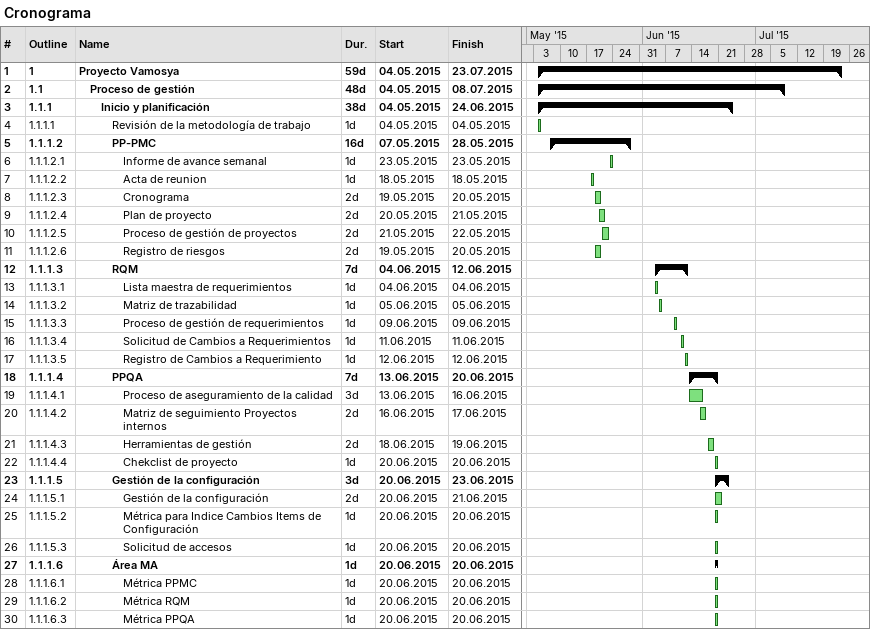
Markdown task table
Cronograma

| ID | WBS | Task | Duration | Start | Finish |
|---|---|---|---|---|---|
| 1 | 1 | **Proyecto Vamosya** | 59d | 2015-05-04 | 2015-07-23 |
| 2 | 1.1 | **Proceso de gestión** | 48d | 2015-05-04 | 2015-07-08 |
| 3 | 1.1.1 | **Inicio y planificación** | 38d | 2015-05-04 | 2015-06-24 |
| 4 | 1.1.1.1 | Revisión de la metodología de trabajo | 1d | 2015-05-04 | 2015-05-04 |
| 5 | 1.1.1.2 | **PP-PMC** | 16d | 2015-05-07 | 2015-05-28 |
| 6 | 1.1.1.2.1 | Informe de avance semanal | 1d | 2015-05-23 | 2015-05-23 |
| 7 | 1.1.1.2.2 | Acta de reunion | 1d | 2015-05-18 | 2015-05-18 |
| 8 | 1.1.1.2.3 | Cronograma | 2d | 2015-05-19 | 2015-05-20 |
| 9 | 1.1.1.2.4 | Plan de proyecto | 2d | 2015-05-20 | 2015-05-21 |
| 10 | 1.1.1.2.5 | Proceso de gestión de proyectos | 2d | 2015-05-21 | 2015-05-22 |
| 11 | 1.1.1.2.6 | Registro de riesgos | 2d | 2015-05-19 | 2015-05-20 |
| 12 | 1.1.1.3 | **RQM** | 7d | 2015-06-04 | 2015-06-12 |
| 13 | 1.1.1.3.1 | Lista maestra de requerimientos | 1d | 2015-06-04 | 2015-06-04 |
| 14 | 1.1.1.3.2 | Matriz de trazabilidad | 1d | 2015-06-05 | 2015-06-05 |
| 15 | 1.1.1.3.3 | Proceso de gestión de requerimientos | 1d | 2015-06-09 | 2015-06-09 |
| 16 | 1.1.1.3.4 | Solicitud de Cambios a Requerimientos | 1d | 2015-06-11 | 2015-06-11 |
| 17 | 1.1.1.3.5 | Registro de Cambios a Requerimiento | 1d | 2015-06-12 | 2015-06-12 |
| 18 | 1.1.1.4 | **PPQA** | 7d | 2015-06-13 | 2015-06-20 |
| 19 | 1.1.1.4.1 | Proceso de aseguramiento de la calidad | 3d | 2015-06-13 | 2015-06-16 |
| 20 | 1.1.1.4.2 | Matriz de seguimiento Proyectos internos | 2d | 2015-06-16 | 2015-06-17 |
| 21 | 1.1.1.4.3 | Herramientas de gestión | 2d | 2015-06-18 | 2015-06-19 |
| 22 | 1.1.1.4.4 | Chekclist de proyecto | 1d | 2015-06-20 | 2015-06-20 |
| 23 | 1.1.1.5 | **Gestión de la configuración** | 3d | 2015-06-20 | 2015-06-23 |
| 24 | 1.1.1.5.1 | Gestión de la configuración | 2d | 2015-06-20 | 2015-06-21 |
| 25 | 1.1.1.5.2 | Métrica para Indice Cambios Items de Configuración | 1d | 2015-06-20 | 2015-06-20 |
| 26 | 1.1.1.5.3 | Solicitud de accesos | 1d | 2015-06-20 | 2015-06-20 |
| 27 | 1.1.1.6 | **Área MA** | 1d | 2015-06-20 | 2015-06-20 |
| 28 | 1.1.1.6.1 | Métrica PPMC | 1d | 2015-06-20 | 2015-06-20 |
| 29 | 1.1.1.6.2 | Métrica RQM | 1d | 2015-06-20 | 2015-06-20 |
| 30 | 1.1.1.6.3 | Métrica PPQA | 1d | 2015-06-20 | 2015-06-20 |
